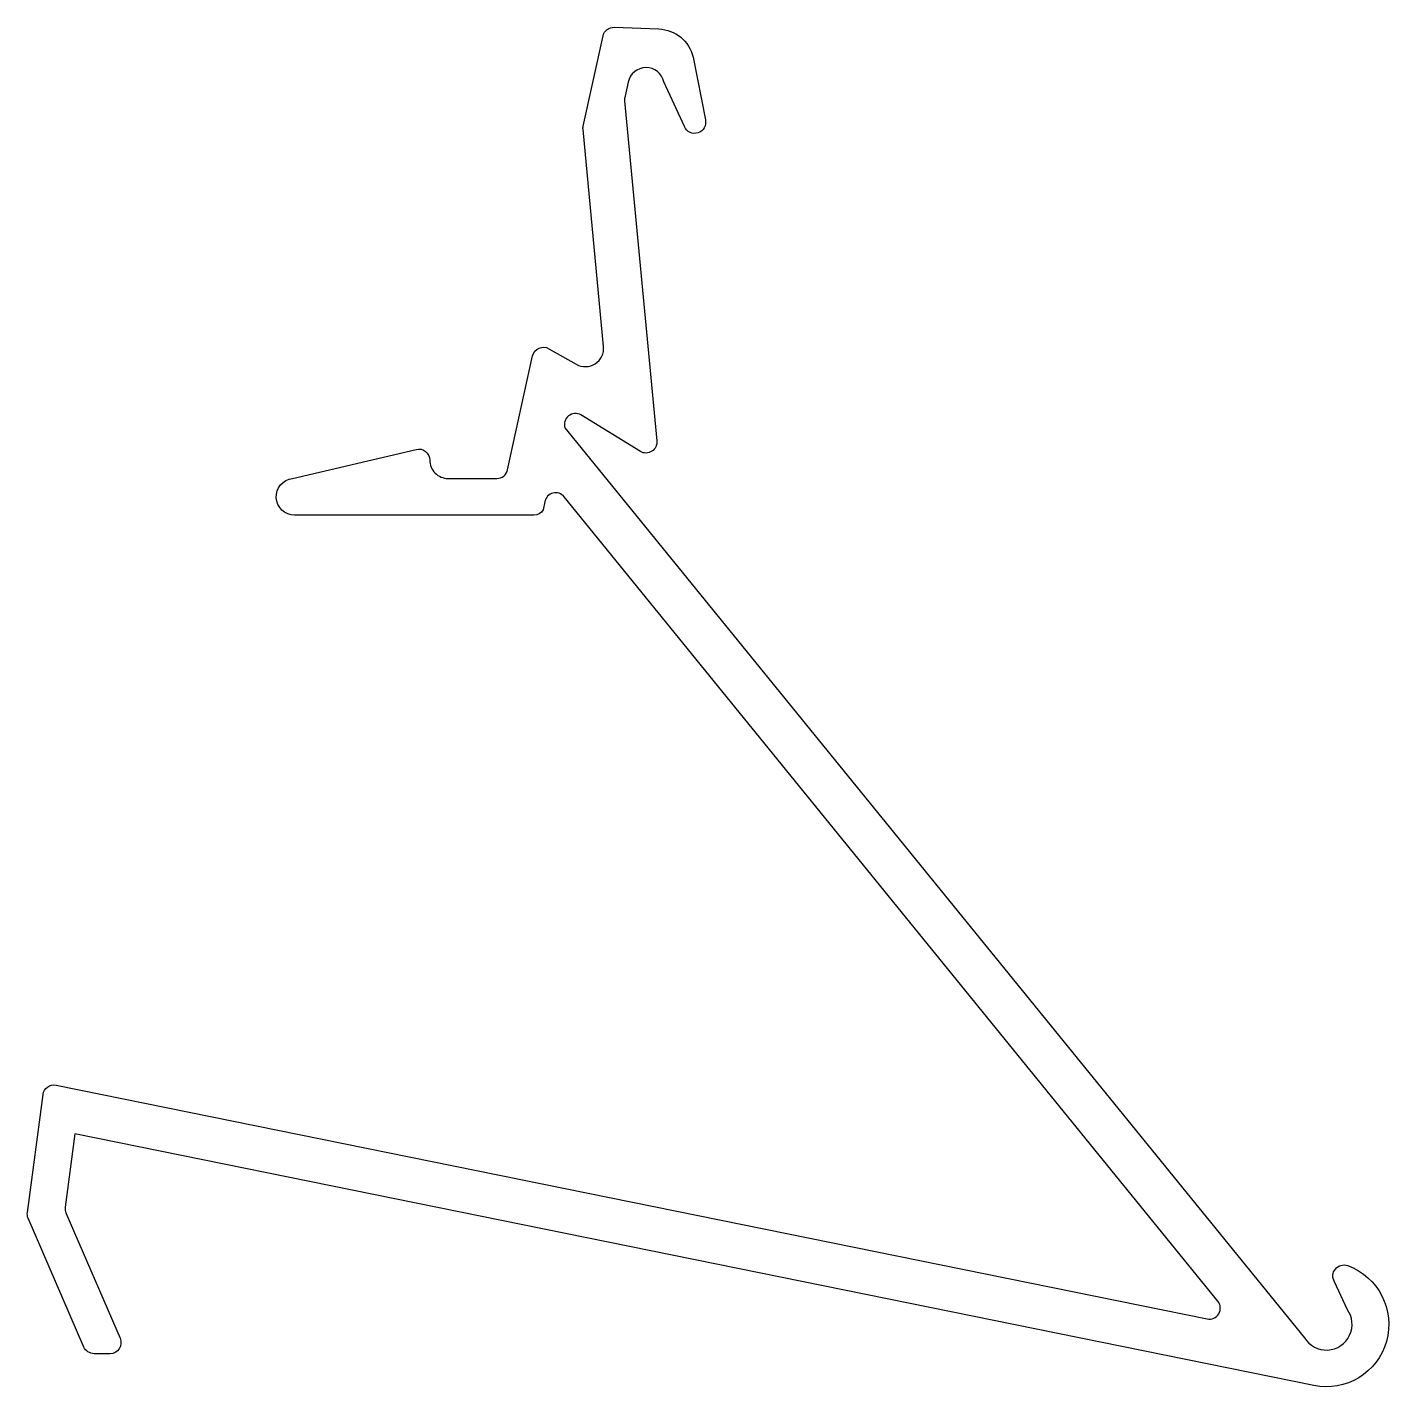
# Model space of a CAD drawing. Extents: x 153.4 to 190.5, y 209.9 to 246.9.
import ezdxf

# ---------------------------------------------------------------- set-up
doc = ezdxf.new("R2010")
doc.units = 0
doc.layers.add('ANA', color=220, linetype='CONTINUOUS')

msp = doc.modelspace()

# ---------------------------------------------------------------- linework, layer by layer
at = {"layer": 'ANA', "color": 7}
msp.add_lwpolyline([(154.183, 218.087), (185.519, 211.727, 0.703976), (185.812, 212.211), (168.016, 234.103, 0.637256), (167.489, 233.97), (167.446, 233.747, -0.261568), (167.19, 233.603), (160.675, 233.603), (160.675, 233.603, -0.947999), (160.622, 234.6), (163.984, 235.395, -0.483953), (164.353, 235.103, 0.414219), (164.853, 234.603), (166.181, 234.603, 0.352084), (166.474, 234.838), (167.157, 237.939, -0.505449), (167.598, 238.135), (168.343, 237.711, 0.607324), (169.088, 238.192), (168.528, 244.101, -0.077948), (168.534, 244.194), (169.074, 246.649, -0.362871), (169.379, 246.884), (170.592, 246.838, -0.336389), (171.527, 246.071), (171.859, 244.365, -0.922145), (171.29, 244.179), (170.73, 245.401, 0.796483), (169.756, 245.393), (169.665, 244.97, 0.076474), (169.66, 244.878), (170.537, 235.623, -0.607324), (170.09, 235.334), (168.471, 236.331, 0.682225), (168.037, 235.98), (188.169, 211.212, 1.043089), (189.33, 211.994), (188.989, 212.737, -0.710704), (189.347, 213.176, -0.930133), (188.422, 209.914), (154.692, 216.759), (154.427, 214.769, 0.136078), (154.449, 214.61), (155.925, 211.198, -0.539581), (155.65, 210.779), (155.214, 210.779, -0.299055), (154.939, 210.959), (153.421, 214.467, -0.136078), (153.399, 214.626), (153.826, 217.833, -0.434178)], format="xyb", close=True, dxfattribs=at)

doc.saveas('drawing.dxf')
